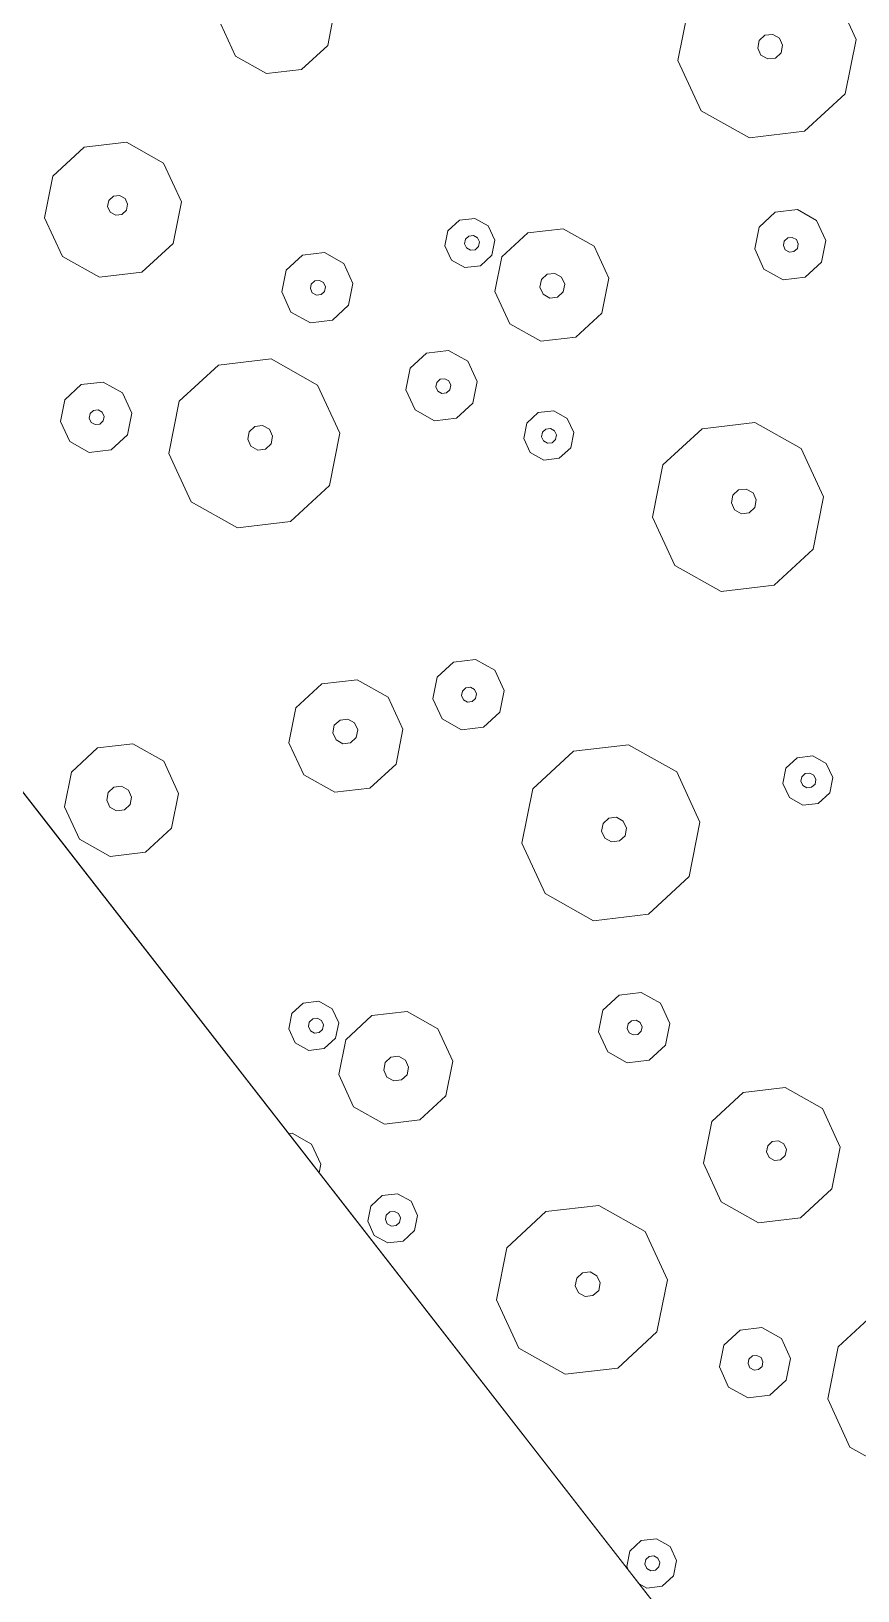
# Model space of a CAD drawing. Header units: metres. Extents: x -2858 to 512, y -1995 to 1252.
# Drawn here: x -574.011 to -572.167, y 418.468 to 421.946 of the extents above; entities that cross this region are included whole.
import ezdxf
from ezdxf.lldxf.tags import DXFTag

# ---------------------------------------------------------------- set-up
doc = ezdxf.new("R2010")
doc.units = ezdxf.units.M
doc.layers.add('Calque commun', color=7, linetype='Continuous')
doc.layers.add('Calque11', color=7, linetype='Continuous')
tags = doc.linetypes.add('HIDDENX2', pattern=[0.75, 0.5, -0.25]).pattern_tags.tags
tags[6:7] = [DXFTag(74, 4), DXFTag(75, 0), DXFTag(340, '0'), DXFTag(46, 1.0), DXFTag(50, 0.0), DXFTag(44, 0.0), DXFTag(45, 0.0)]
tags[4:5] = [DXFTag(74, 4), DXFTag(75, 0), DXFTag(340, '0'), DXFTag(46, 1.0), DXFTag(50, 0.0), DXFTag(44, 0.0), DXFTag(45, 0.0)]

# ---------------------------------------------------------------- blocks, each defined once
blk = doc.blocks.new('geometrebondepartleger')
at = {"layer": 'Calque11', "color": 7, "linetype": 'Continuous', "lineweight": 9}
blk.add_line((150.3457, 147.4392, 79), (130.1803, 35.9078, 79), dxfattribs=at)
blk = doc.blocks.new('pattern')
at = {"layer": 'Calque commun', "color": 54, "linetype": 'Continuous', "lineweight": 9}
for p, q in [((64.0919, 50.891), (64.1177, 50.7752)), ((64.1177, 50.7752), (64.0705, 50.6663)), ((64.0705, 50.6663), (63.9683, 50.606)), ((64.5501, 50.6238), (64.5638, 50.6555)), ((64.5638, 50.6555), (64.5937, 50.6731)), ((64.5937, 50.6731), (64.6281, 50.6698)), ((64.6281, 50.6698), (64.6541, 50.6469)), ((64.6541, 50.6469), (64.6582, 50.6284)), ((63.9683, 50.606), (63.8502, 50.6173)), ((64.5576, 50.59), (64.5501, 50.6238)), ((64.5879, 50.6209), (64.592, 50.6305)), ((64.5901, 50.6108), (64.5879, 50.6209)), ((64.592, 50.6305), (64.6009, 50.6357)), ((64.6009, 50.6357), (64.6113, 50.6348)), ((64.6113, 50.6348), (64.619, 50.6279)), ((64.6213, 50.6177), (64.6172, 50.6082)), ((64.619, 50.6279), (64.6213, 50.6177)), ((64.5835, 50.5671), (64.5576, 50.59)), ((64.5979, 50.6039), (64.5901, 50.6108)), ((64.6082, 50.6029), (64.5979, 50.6039)), ((64.6172, 50.6082), (64.6082, 50.6029)), ((64.6478, 50.5814), (64.618, 50.5638)), ((64.6511, 50.5889), (64.6478, 50.5814)), ((64.0388, 50.4991), (64.0585, 50.5445)), ((64.0585, 50.5445), (64.101, 50.5696)), ((64.101, 50.5696), (64.1503, 50.5649)), ((64.1503, 50.5649), (64.1873, 50.5322)), ((64.618, 50.5638), (64.5835, 50.5671)), ((64.1051, 50.5035), (64.1141, 50.5088)), ((64.1141, 50.5088), (64.1244, 50.5078)), ((64.1244, 50.5078), (64.1322, 50.5009)), ((64.1873, 50.5322), (64.1981, 50.4839)), ((64.0496, 50.4508), (64.0388, 50.4991)), ((64.101, 50.494), (64.1051, 50.5035)), ((64.1033, 50.4839), (64.101, 50.494)), ((64.111, 50.477), (64.1033, 50.4839)), ((64.1214, 50.476), (64.111, 50.477)), ((64.1303, 50.4813), (64.1214, 50.476)), ((64.1344, 50.4908), (64.1303, 50.4813)), ((64.1322, 50.5009), (64.1344, 50.4908)), ((64.1981, 50.4839), (64.1784, 50.4386)), ((64.0866, 50.4181), (64.0496, 50.4508)), ((64.1784, 50.4386), (64.1358, 50.4134)), ((64.1358, 50.4134), (64.0866, 50.4181)), ((63.6335, 50.3125), (63.7153, 50.3607)), ((63.7153, 50.3607), (63.8098, 50.3517)), ((63.8098, 50.3517), (63.8809, 50.2889)), ((63.5958, 50.2254), (63.6335, 50.3125)), ((63.8809, 50.2889), (63.9016, 50.1963)), ((64.1111, 50.2225), (64.2133, 50.2829)), ((64.2133, 50.2829), (64.3314, 50.2716)), ((64.3314, 50.2716), (64.4203, 50.1931)), ((63.7175, 50.2267), (63.7294, 50.2338)), ((63.7294, 50.2338), (63.7432, 50.2324)), ((63.7432, 50.2324), (63.7536, 50.2233)), ((63.6164, 50.1327), (63.5958, 50.2254)), ((63.712, 50.214), (63.7175, 50.2267)), ((63.715, 50.2005), (63.712, 50.214)), ((63.7254, 50.1913), (63.715, 50.2005)), ((63.7511, 50.1971), (63.7392, 50.19)), ((63.7566, 50.2098), (63.7511, 50.1971)), ((63.7536, 50.2233), (63.7566, 50.2098)), ((63.9016, 50.1963), (63.8638, 50.1092)), ((64.0639, 50.1137), (64.1111, 50.2225)), ((63.7392, 50.19), (63.7254, 50.1913)), ((64.4203, 50.1931), (64.4461, 50.0773)), ((63.6876, 50.0699), (63.6164, 50.1327)), ((63.8638, 50.1092), (63.7821, 50.0609)), ((64.0897, 49.9979), (64.0639, 50.1137)), ((64.2092, 50.0995), (64.216, 50.1153)), ((64.2129, 50.0826), (64.2092, 50.0995)), ((64.216, 50.1153), (64.2309, 50.1241)), ((64.2309, 50.1241), (64.2482, 50.1225)), ((64.2482, 50.1225), (64.2611, 50.111)), ((64.2649, 50.0942), (64.258, 50.0783)), ((64.2611, 50.111), (64.2649, 50.0942)), ((63.7821, 50.0609), (63.6876, 50.0699)), ((64.2259, 50.0711), (64.2129, 50.0826)), ((64.2431, 50.0695), (64.2259, 50.0711)), ((64.258, 50.0783), (64.2431, 50.0695)), ((64.4461, 50.0773), (64.3989, 49.9684)), ((64.1786, 49.9193), (64.0897, 49.9979)), ((64.3989, 49.9684), (64.2967, 49.9081)), ((64.2967, 49.9081), (64.1786, 49.9193)), ((63.6814, 49.8452), (63.724, 49.8703)), ((63.724, 49.8703), (63.7732, 49.8656)), ((63.7732, 49.8656), (63.8103, 49.8329)), ((63.6617, 49.7998), (63.6814, 49.8452)), ((63.8103, 49.8329), (63.821, 49.7846)), ((63.6725, 49.7516), (63.6617, 49.7998)), ((63.7239, 49.7947), (63.7281, 49.8042)), ((63.7262, 49.7846), (63.7239, 49.7947)), ((63.734, 49.7777), (63.7262, 49.7846)), ((63.7281, 49.8042), (63.737, 49.8095)), ((63.7443, 49.7767), (63.734, 49.7777)), ((63.737, 49.8095), (63.7473, 49.8085)), ((63.7533, 49.782), (63.7443, 49.7767)), ((63.7473, 49.8085), (63.7551, 49.8016)), ((63.7574, 49.7915), (63.7533, 49.782)), ((63.7551, 49.8016), (63.7574, 49.7915)), ((63.821, 49.7846), (63.8014, 49.7393)), ((63.0169, 49.7186), (63.0307, 49.7503)), ((63.0307, 49.7503), (63.0605, 49.7679)), ((63.0605, 49.7679), (63.0949, 49.7646)), ((63.0949, 49.7646), (63.1209, 49.7417)), ((63.7096, 49.7188), (63.6725, 49.7516)), ((63.0244, 49.6848), (63.0169, 49.7186)), ((63.0547, 49.7157), (63.0588, 49.7253)), ((63.0569, 49.7056), (63.0547, 49.7157)), ((63.0588, 49.7253), (63.0677, 49.7305)), ((63.0677, 49.7305), (63.0781, 49.7296)), ((63.0781, 49.7296), (63.0859, 49.7227)), ((63.0881, 49.7126), (63.084, 49.703)), ((63.0859, 49.7227), (63.0881, 49.7126)), ((63.1284, 49.708), (63.1146, 49.6762)), ((63.1209, 49.7417), (63.1284, 49.708)), ((63.7588, 49.7141), (63.7096, 49.7188)), ((63.8014, 49.7393), (63.7588, 49.7141)), ((64.362, 49.6799), (64.3757, 49.7116)), ((64.3757, 49.7116), (64.4055, 49.7292)), ((64.4055, 49.7292), (64.44, 49.7259)), ((64.44, 49.7259), (64.4659, 49.703)), ((63.0504, 49.6619), (63.0244, 49.6848)), ((63.0647, 49.6987), (63.0569, 49.7056)), ((63.0751, 49.6977), (63.0647, 49.6987)), ((63.084, 49.703), (63.0751, 49.6977)), ((63.1146, 49.6762), (63.0848, 49.6586)), ((64.3695, 49.6461), (64.362, 49.6799)), ((64.4014, 49.6771), (64.4055, 49.6866)), ((64.4037, 49.667), (64.4014, 49.6771)), ((64.4055, 49.6866), (64.4145, 49.6919)), ((64.4145, 49.6919), (64.4248, 49.6909)), ((64.4248, 49.6909), (64.4326, 49.6841)), ((64.4349, 49.6739), (64.4307, 49.6644)), ((64.4326, 49.6841), (64.4349, 49.6739)), ((64.4659, 49.703), (64.4735, 49.6692)), ((63.0848, 49.6586), (63.0504, 49.6619)), ((63.3024, 49.596), (63.4088, 49.6588)), ((63.4088, 49.6588), (63.5319, 49.6471)), ((63.5319, 49.6471), (63.6245, 49.5653)), ((64.3954, 49.6232), (64.3695, 49.6461)), ((64.4114, 49.6601), (64.4037, 49.667)), ((64.4218, 49.6591), (64.4114, 49.6601)), ((64.4307, 49.6644), (64.4218, 49.6591)), ((64.4735, 49.6692), (64.4597, 49.6375)), ((64.4299, 49.6199), (64.3954, 49.6232)), ((64.4597, 49.6375), (64.4299, 49.6199)), ((63.2532, 49.4826), (63.3024, 49.596)), ((64.067, 49.5406), (64.1351, 49.5808)), ((64.1351, 49.5808), (64.2139, 49.5733)), ((64.2139, 49.5733), (64.2732, 49.5209)), ((63.6245, 49.5653), (63.6514, 49.4447)), ((64.0355, 49.468), (64.067, 49.5406)), ((64.2732, 49.5209), (64.2904, 49.4437)), ((63.2801, 49.3619), (63.2532, 49.4826)), ((63.4144, 49.4669), (63.4213, 49.4827)), ((63.4182, 49.45), (63.4144, 49.4669)), ((63.4213, 49.4827), (63.4362, 49.4915)), ((63.4362, 49.4915), (63.4534, 49.4899)), ((63.4534, 49.4899), (63.4664, 49.4784)), ((63.4664, 49.4784), (63.4702, 49.4615)), ((64.0527, 49.3908), (64.0355, 49.468)), ((64.1358, 49.4603), (64.1427, 49.4762)), ((64.1427, 49.4762), (64.1576, 49.485)), ((64.1576, 49.485), (64.1748, 49.4833)), ((64.1748, 49.4833), (64.1878, 49.4719)), ((64.1878, 49.4719), (64.1915, 49.455)), ((64.4151, 49.4296), (64.4347, 49.4749)), ((64.4347, 49.4749), (64.4514, 49.4848)), ((63.4312, 49.4385), (63.4182, 49.45)), ((63.4484, 49.4369), (63.4312, 49.4385)), ((63.4633, 49.4457), (63.4484, 49.4369)), ((63.4702, 49.4615), (63.4633, 49.4457)), ((63.6514, 49.4447), (63.6022, 49.3312)), ((64.1395, 49.4434), (64.1358, 49.4603)), ((64.1525, 49.432), (64.1395, 49.4434)), ((64.1697, 49.4303), (64.1525, 49.432)), ((64.1846, 49.4391), (64.1697, 49.4303)), ((64.1915, 49.455), (64.1846, 49.4391)), ((64.2904, 49.4437), (64.2589, 49.3711)), ((64.4258, 49.3813), (64.4151, 49.4296)), ((62.5779, 49.3174), (62.6801, 49.3777)), ((62.6801, 49.3777), (62.7982, 49.3664)), ((62.7982, 49.3664), (62.8872, 49.2879)), ((63.3727, 49.2801), (63.2801, 49.3619)), ((64.112, 49.3384), (64.0527, 49.3908)), ((64.2589, 49.3711), (64.1908, 49.3309)), ((64.4318, 49.376), (64.4258, 49.3813)), ((63.6022, 49.3312), (63.4958, 49.2684)), ((64.1908, 49.3309), (64.112, 49.3384)), ((62.5307, 49.2085), (62.5779, 49.3174)), ((64.1596, 49.2623), (64.1733, 49.2941)), ((64.1733, 49.2941), (64.2031, 49.3117)), ((64.2031, 49.3117), (64.2376, 49.3084)), ((64.2376, 49.3084), (64.2635, 49.2855)), ((62.8872, 49.2879), (62.913, 49.1721)), ((63.4958, 49.2684), (63.3727, 49.2801)), ((64.1671, 49.2286), (64.1596, 49.2623)), ((64.1952, 49.262), (64.1993, 49.2715)), ((64.1975, 49.2518), (64.1952, 49.262)), ((64.1993, 49.2715), (64.2083, 49.2768)), ((64.2083, 49.2768), (64.2186, 49.2758)), ((64.2186, 49.2758), (64.2264, 49.2689)), ((64.2287, 49.2588), (64.2245, 49.2492)), ((64.2264, 49.2689), (64.2287, 49.2588)), ((64.2635, 49.2855), (64.2711, 49.2517)), ((64.193, 49.2057), (64.1671, 49.2286)), ((64.2053, 49.245), (64.1975, 49.2518)), ((64.2156, 49.244), (64.2053, 49.245)), ((64.2245, 49.2492), (64.2156, 49.244)), ((64.2711, 49.2517), (64.2573, 49.22)), ((62.5565, 49.0927), (62.5307, 49.2085)), ((62.676, 49.1943), (62.6829, 49.2102)), ((62.6797, 49.1774), (62.676, 49.1943)), ((62.6829, 49.2102), (62.6978, 49.2189)), ((62.6978, 49.2189), (62.715, 49.2173)), ((62.715, 49.2173), (62.728, 49.2059)), ((62.7317, 49.189), (62.7248, 49.1731)), ((62.728, 49.2059), (62.7317, 49.189)), ((64.2275, 49.2024), (64.193, 49.2057)), ((64.2573, 49.22), (64.2275, 49.2024)), ((62.6927, 49.1659), (62.6797, 49.1774)), ((62.7099, 49.1643), (62.6927, 49.1659)), ((62.7248, 49.1731), (62.7099, 49.1643)), ((62.913, 49.1721), (62.8657, 49.0632)), ((62.6454, 49.0141), (62.5565, 49.0927)), ((63.3748, 49.0744), (63.4173, 49.0996)), ((63.4173, 49.0996), (63.4666, 49.0949)), ((63.4666, 49.0949), (63.5036, 49.0622)), ((62.8657, 49.0632), (62.7636, 49.0029)), ((63.3551, 49.0291), (63.3748, 49.0744)), ((63.5036, 49.0622), (63.5144, 49.0139)), ((62.7636, 49.0029), (62.6454, 49.0141)), ((63.3659, 48.9808), (63.3551, 49.0291)), ((63.4173, 49.0239), (63.4214, 49.0335)), ((63.4196, 49.0138), (63.4173, 49.0239)), ((63.4273, 49.0069), (63.4196, 49.0138)), ((63.4214, 49.0335), (63.4304, 49.0388)), ((63.4304, 49.0388), (63.4407, 49.0378)), ((63.4407, 49.0378), (63.4485, 49.0309)), ((63.4507, 49.0208), (63.4466, 49.0112)), ((63.4485, 49.0309), (63.4507, 49.0208)), ((63.5144, 49.0139), (63.4947, 48.9685)), ((63.4029, 48.9481), (63.3659, 48.9808)), ((63.4377, 49.006), (63.4273, 49.0069)), ((63.4466, 49.0112), (63.4377, 49.006)), ((63.5898, 48.9641), (63.6579, 49.0043)), ((63.6579, 49.0043), (63.7367, 48.9968)), ((63.7367, 48.9968), (63.796, 48.9444)), ((62.1482, 48.94), (62.1908, 48.9651)), ((62.1908, 48.9651), (62.24, 48.9604)), ((62.24, 48.9604), (62.2771, 48.9277)), ((63.4521, 48.9434), (63.4029, 48.9481)), ((63.4947, 48.9685), (63.4521, 48.9434)), ((63.5584, 48.8915), (63.5898, 48.9641)), ((63.796, 48.9444), (63.8132, 48.8672)), ((62.1286, 48.8946), (62.1482, 48.94)), ((62.2771, 48.9277), (62.2879, 48.8795)), ((62.1393, 48.8464), (62.1286, 48.8946)), ((62.1908, 48.8895), (62.1949, 48.899)), ((62.193, 48.8794), (62.1908, 48.8895)), ((62.2008, 48.8725), (62.193, 48.8794)), ((62.1949, 48.899), (62.2038, 48.9043)), ((62.2038, 48.9043), (62.2142, 48.9033)), ((62.2201, 48.8768), (62.2111, 48.8715)), ((62.2142, 48.9033), (62.222, 48.8965)), ((62.2242, 48.8863), (62.2201, 48.8768)), ((62.222, 48.8965), (62.2242, 48.8863)), ((62.2879, 48.8795), (62.2682, 48.8341)), ((63.5756, 48.8143), (63.5584, 48.8915)), ((63.6513, 48.8741), (63.6582, 48.89)), ((63.6551, 48.8572), (63.6513, 48.8741)), ((63.6582, 48.89), (63.6731, 48.8988)), ((63.6731, 48.8988), (63.6904, 48.8972)), ((63.6904, 48.8972), (63.7033, 48.8857)), ((63.7033, 48.8857), (63.7071, 48.8688)), ((62.1764, 48.8136), (62.1393, 48.8464)), ((62.2111, 48.8715), (62.2008, 48.8725)), ((63.6681, 48.8458), (63.6551, 48.8572)), ((63.6853, 48.8441), (63.6681, 48.8458)), ((63.7002, 48.8529), (63.6853, 48.8441)), ((63.7071, 48.8688), (63.7002, 48.8529)), ((63.8132, 48.8672), (63.7817, 48.7946)), ((62.2256, 48.8089), (62.1764, 48.8136)), ((62.2682, 48.8341), (62.2256, 48.8089)), ((62.8288, 48.7747), (62.8426, 48.8064)), ((62.8426, 48.8064), (62.8724, 48.824)), ((62.8724, 48.824), (62.9068, 48.8207)), ((62.9068, 48.8207), (62.9328, 48.7978)), ((63.6349, 48.7619), (63.5756, 48.8143)), ((62.8363, 48.7409), (62.8288, 48.7747)), ((62.8682, 48.7719), (62.8724, 48.7814)), ((62.8705, 48.7618), (62.8682, 48.7719)), ((62.8724, 48.7814), (62.8813, 48.7867)), ((62.8813, 48.7867), (62.8916, 48.7857)), ((62.8916, 48.7857), (62.8994, 48.7789)), ((62.9017, 48.7687), (62.8975, 48.7592)), ((62.8994, 48.7789), (62.9017, 48.7687)), ((62.9328, 48.7978), (62.9403, 48.764)), ((63.7817, 48.7946), (63.7136, 48.7544)), ((61.7692, 48.6908), (61.8756, 48.7536)), ((61.8756, 48.7536), (61.9987, 48.7419)), ((61.9987, 48.7419), (62.0914, 48.6601)), ((62.8623, 48.718), (62.8363, 48.7409)), ((62.8783, 48.7549), (62.8705, 48.7618)), ((62.8886, 48.7539), (62.8783, 48.7549)), ((62.8975, 48.7592), (62.8886, 48.7539)), ((62.9403, 48.764), (62.9265, 48.7323)), ((63.7136, 48.7544), (63.6349, 48.7619)), ((62.8967, 48.7147), (62.8623, 48.718)), ((62.9265, 48.7323), (62.8967, 48.7147)), ((64.0304, 48.6865), (64.0985, 48.7267)), ((64.0985, 48.7267), (64.1773, 48.7192)), ((64.1773, 48.7192), (64.2366, 48.6669)), ((61.72, 48.5774), (61.7692, 48.6908)), ((62.5338, 48.6354), (62.602, 48.6756)), ((62.602, 48.6756), (62.6807, 48.6681)), ((62.6807, 48.6681), (62.74, 48.6157)), ((63.9989, 48.6139), (64.0304, 48.6865)), ((64.2366, 48.6669), (64.2538, 48.5896)), ((62.0914, 48.6601), (62.1182, 48.5395)), ((62.5024, 48.5628), (62.5338, 48.6354)), ((62.74, 48.6157), (62.7572, 48.5385)), ((62.9016, 48.5697), (62.9441, 48.5949)), ((62.9441, 48.5949), (62.9933, 48.5902)), ((64.0161, 48.5367), (63.9989, 48.6139)), ((64.0994, 48.5981), (64.1062, 48.6139)), ((64.1031, 48.5812), (64.0994, 48.5981)), ((64.1062, 48.6139), (64.1211, 48.6227)), ((64.1211, 48.6227), (64.1384, 48.6211)), ((64.1384, 48.6211), (64.1513, 48.6096)), ((64.1513, 48.6096), (64.1551, 48.5928)), ((61.8812, 48.5617), (61.8881, 48.5775)), ((61.885, 48.5448), (61.8812, 48.5617)), ((61.8881, 48.5775), (61.903, 48.5863)), ((61.903, 48.5863), (61.9203, 48.5847)), ((61.9203, 48.5847), (61.9332, 48.5732)), ((61.9332, 48.5732), (61.937, 48.5564)), ((62.5196, 48.4856), (62.5024, 48.5628)), ((62.6026, 48.5551), (62.6095, 48.571)), ((62.6095, 48.571), (62.6244, 48.5798)), ((62.6244, 48.5798), (62.6416, 48.5781)), ((62.6416, 48.5781), (62.6546, 48.5667)), ((62.6546, 48.5667), (62.6583, 48.5498)), ((62.8819, 48.5244), (62.9016, 48.5697)), ((62.9933, 48.5902), (63.0304, 48.5575)), ((64.1161, 48.5697), (64.1031, 48.5812)), ((64.1333, 48.5681), (64.1161, 48.5697)), ((64.1482, 48.5769), (64.1333, 48.5681)), ((64.1551, 48.5928), (64.1482, 48.5769)), ((64.2538, 48.5896), (64.2223, 48.5171)), ((61.898, 48.5333), (61.885, 48.5448)), ((61.9152, 48.5317), (61.898, 48.5333)), ((61.9301, 48.5405), (61.9152, 48.5317)), ((61.937, 48.5564), (61.9301, 48.5405)), ((62.1182, 48.5395), (62.0691, 48.4261)), ((62.6064, 48.5382), (62.6026, 48.5551)), ((62.6193, 48.5268), (62.6064, 48.5382)), ((62.6366, 48.5251), (62.6193, 48.5268)), ((62.6515, 48.5339), (62.6366, 48.5251)), ((62.6583, 48.5498), (62.6515, 48.5339)), ((62.7572, 48.5385), (62.7257, 48.4659)), ((62.9428, 48.5222), (62.9469, 48.5317)), ((62.9469, 48.5317), (62.9559, 48.537)), ((62.9559, 48.537), (62.9662, 48.536)), ((62.9662, 48.536), (62.974, 48.5291)), ((62.974, 48.5291), (62.9762, 48.519)), ((63.0304, 48.5575), (63.0412, 48.5092)), ((64.0754, 48.4843), (64.0161, 48.5367)), ((62.8926, 48.4761), (62.8819, 48.5244)), ((62.945, 48.512), (62.9428, 48.5222)), ((62.9528, 48.5052), (62.945, 48.512)), ((62.9632, 48.5042), (62.9528, 48.5052)), ((62.9721, 48.5095), (62.9632, 48.5042)), ((62.9762, 48.519), (62.9721, 48.5095)), ((63.0412, 48.5092), (63.0215, 48.4638)), ((64.2223, 48.5171), (64.1542, 48.4768)), ((62.5789, 48.4332), (62.5196, 48.4856)), ((62.7257, 48.4659), (62.6576, 48.4257)), ((62.9297, 48.4434), (62.8926, 48.4761)), ((63.0215, 48.4638), (62.9789, 48.4387)), ((63.1919, 48.4189), (63.2941, 48.4793)), ((63.2941, 48.4793), (63.4123, 48.468)), ((63.4123, 48.468), (63.5012, 48.3895)), ((64.1542, 48.4768), (64.0754, 48.4843)), ((62.0691, 48.4261), (61.9626, 48.3632)), ((62.6576, 48.4257), (62.5789, 48.4332)), ((62.9789, 48.4387), (62.9297, 48.4434)), ((62.6264, 48.3571), (62.6402, 48.3889)), ((62.6402, 48.3889), (62.67, 48.4065)), ((62.67, 48.4065), (62.7044, 48.4032)), ((62.7044, 48.4032), (62.7304, 48.3803)), ((63.1447, 48.3101), (63.1919, 48.4189)), ((63.5012, 48.3895), (63.527, 48.2737)), ((62.6339, 48.3234), (62.6264, 48.3571)), ((62.662, 48.3568), (62.6662, 48.3663)), ((62.6643, 48.3466), (62.662, 48.3568)), ((62.6662, 48.3663), (62.6751, 48.3716)), ((62.6751, 48.3716), (62.6854, 48.3706)), ((62.6854, 48.3706), (62.6932, 48.3637)), ((62.6955, 48.3536), (62.6914, 48.3441)), ((62.6932, 48.3637), (62.6955, 48.3536)), ((62.7304, 48.3803), (62.7379, 48.3465)), ((62.6599, 48.3005), (62.6339, 48.3234)), ((62.6721, 48.3398), (62.6643, 48.3466)), ((62.6824, 48.3388), (62.6721, 48.3398)), ((62.6914, 48.3441), (62.6824, 48.3388)), ((62.7379, 48.3465), (62.7241, 48.3148)), ((63.2969, 48.3117), (63.3118, 48.3205)), ((63.3118, 48.3205), (63.329, 48.3189)), ((63.329, 48.3189), (63.342, 48.3074)), ((62.6943, 48.2972), (62.6599, 48.3005)), ((62.7241, 48.3148), (62.6943, 48.2972)), ((63.1705, 48.1942), (63.1447, 48.3101)), ((63.29, 48.2959), (63.2969, 48.3117)), ((63.2938, 48.279), (63.29, 48.2959)), ((63.3458, 48.2905), (63.3389, 48.2747)), ((63.342, 48.3074), (63.3458, 48.2905)), ((63.3068, 48.2675), (63.2938, 48.279)), ((63.324, 48.2659), (63.3068, 48.2675)), ((63.3389, 48.2747), (63.324, 48.2659)), ((63.527, 48.2737), (63.4798, 48.1648)), ((62.9038, 48.1725), (62.9235, 48.2179)), ((62.9235, 48.2179), (62.9661, 48.243)), ((62.9661, 48.243), (63.0153, 48.2383)), ((63.0153, 48.2383), (63.0523, 48.2056)), ((62.9701, 48.1769), (62.9791, 48.1822)), ((62.9791, 48.1822), (62.9894, 48.1812)), ((62.9894, 48.1812), (62.9972, 48.1744)), ((63.0523, 48.2056), (63.0631, 48.1573)), ((63.2595, 48.1157), (63.1705, 48.1942)), ((62.9146, 48.1243), (62.9038, 48.1725)), ((62.966, 48.1674), (62.9701, 48.1769)), ((62.9683, 48.1573), (62.966, 48.1674)), ((62.976, 48.1504), (62.9683, 48.1573)), ((62.9864, 48.1494), (62.976, 48.1504)), ((62.9953, 48.1547), (62.9864, 48.1494)), ((62.9995, 48.1642), (62.9953, 48.1547)), ((62.9972, 48.1744), (62.9995, 48.1642)), ((63.0631, 48.1573), (63.0434, 48.112)), ((63.4798, 48.1648), (63.3776, 48.1045)), ((62.9516, 48.0915), (62.9146, 48.1243)), ((63.0434, 48.112), (63.0008, 48.0868)), ((63.3776, 48.1045), (63.2595, 48.1157)), ((63.0008, 48.0868), (62.9516, 48.0915)), ((63.4481, 47.9976), (63.4678, 48.0429)), ((63.4678, 48.0429), (63.5104, 48.0681)), ((63.5104, 48.0681), (63.5596, 48.0634)), ((63.5596, 48.0634), (63.5967, 48.0306)), ((63.5145, 48.002), (63.5234, 48.0072)), ((63.5234, 48.0072), (63.5337, 48.0063)), ((63.5337, 48.0063), (63.5415, 47.9994)), ((63.5967, 48.0306), (63.6074, 47.9824)), ((63.4589, 47.9493), (63.4481, 47.9976)), ((63.5103, 47.9924), (63.5145, 48.002)), ((63.5126, 47.9823), (63.5103, 47.9924)), ((63.5204, 47.9754), (63.5126, 47.9823)), ((63.5307, 47.9744), (63.5204, 47.9754)), ((63.5396, 47.9797), (63.5307, 47.9744)), ((63.5438, 47.9892), (63.5396, 47.9797)), ((63.5415, 47.9994), (63.5438, 47.9892)), ((63.6074, 47.9824), (63.5877, 47.937)), ((63.4959, 47.9166), (63.4589, 47.9493)), ((63.5877, 47.937), (63.5452, 47.9119)), ((63.5452, 47.9119), (63.4959, 47.9166)), ((63.0429, 47.8109), (63.1246, 47.8592)), ((63.1246, 47.8592), (63.2191, 47.8502)), ((63.2191, 47.8502), (63.2903, 47.7874)), ((62.4972, 47.7813), (62.5653, 47.8215)), ((62.5653, 47.8215), (62.6441, 47.814)), ((62.6441, 47.814), (62.7034, 47.7617)), ((63.0051, 47.7238), (63.0429, 47.8109)), ((62.7034, 47.7617), (62.7206, 47.6844)), ((63.2903, 47.7874), (63.3109, 47.6947)), ((63.1213, 47.7125), (63.1268, 47.7252)), ((63.1268, 47.7252), (63.1387, 47.7322)), ((63.1387, 47.7322), (63.1525, 47.7309)), ((63.1525, 47.7309), (63.1629, 47.7217)), ((63.0257, 47.6312), (63.0051, 47.7238)), ((63.1243, 47.699), (63.1213, 47.7125)), ((63.1347, 47.6898), (63.1243, 47.699)), ((63.1604, 47.6955), (63.1485, 47.6885)), ((63.1659, 47.7082), (63.1604, 47.6955)), ((63.1629, 47.7217), (63.1659, 47.7082)), ((63.3109, 47.6947), (63.2731, 47.6076)), ((62.7206, 47.6844), (62.6891, 47.6119)), ((63.1485, 47.6885), (63.1347, 47.6898)), ((63.0969, 47.5683), (63.0257, 47.6312)), ((63.2731, 47.6076), (63.1914, 47.5593)), ((63.1914, 47.5593), (63.0969, 47.5683))]:
    blk.add_line(p, q, dxfattribs=at)
at = {"layer": 'Calque commun', "color": 7, "linetype": 'Continuous', "lineweight": 9}
mesh = blk.add_polyface(dxfattribs=at)
corners = [(70.8497, 113.5412), (53.8349, 19.1692), (74.7282, 106.3237), (76.0435, 113.5984), (74.769, 106.1763), (58.8077, 18.2701), (114.1703, 105.207), (114.1703, 98.5387)]
mesh.append_faces([[corners[k] for k in face] for face in [(3, 4, 6)]], dxfattribs={"vtx0": -1, "vtx1": -1, "color": 7})
mesh.append_faces([[corners[k] for k in face] for face in [(3, 2, 4)]], dxfattribs={"vtx0": -1, "vtx2": -1, "color": 7})
mesh.append_faces([[corners[k] for k in face] for face in [(5, 2, 1)]], dxfattribs={"vtx1": -1, "color": 7})
mesh.append_faces([[corners[k] for k in face] for face in [(0, 1, 2), (3, 0, 2)]], dxfattribs={"vtx1": -1, "vtx2": -1, "color": 7})
mesh.append_faces([[corners[k] for k in face] for face in [(4, 7, 6)]], dxfattribs={"vtx2": -1, "color": 7})

msp = doc.modelspace()

# ---------------------------------------------------------------- linework, layer by layer
at = {"layer": 'Calque commun', "color": 3, "linetype": 'HIDDENX2', "lineweight": 18, "extrusion": (0, 0, -1)}
for centre, radius, start, end in [((492.6784, 547.6026), 120.3746, 259.883419, 322.052272), ((494.5277, 544.1418), 162.6468, 258.823451, 321.396966), ((494.5277, 544.1418), 162.6468, 258.823451, 321.396966), ((494.5277, 544.1418), 162.6468, 258.823451, 321.396966)]:
    msp.add_arc(centre, radius, start, end, dxfattribs=at)

# ---------------------------------------------------------------- block references
at = {"layer": 'Calque commun', "color": 0, "linetype": 'ByBlock', "lineweight": -2, "rotation": 228.1617603435354}
for name, p in [('geometrebondepartleger', (-528.8356, 560.3039)), ('pattern', (-567.2453, 500.4263))]:
    msp.add_blockref(name, p, dxfattribs=at)

doc.saveas('drawing.dxf')
